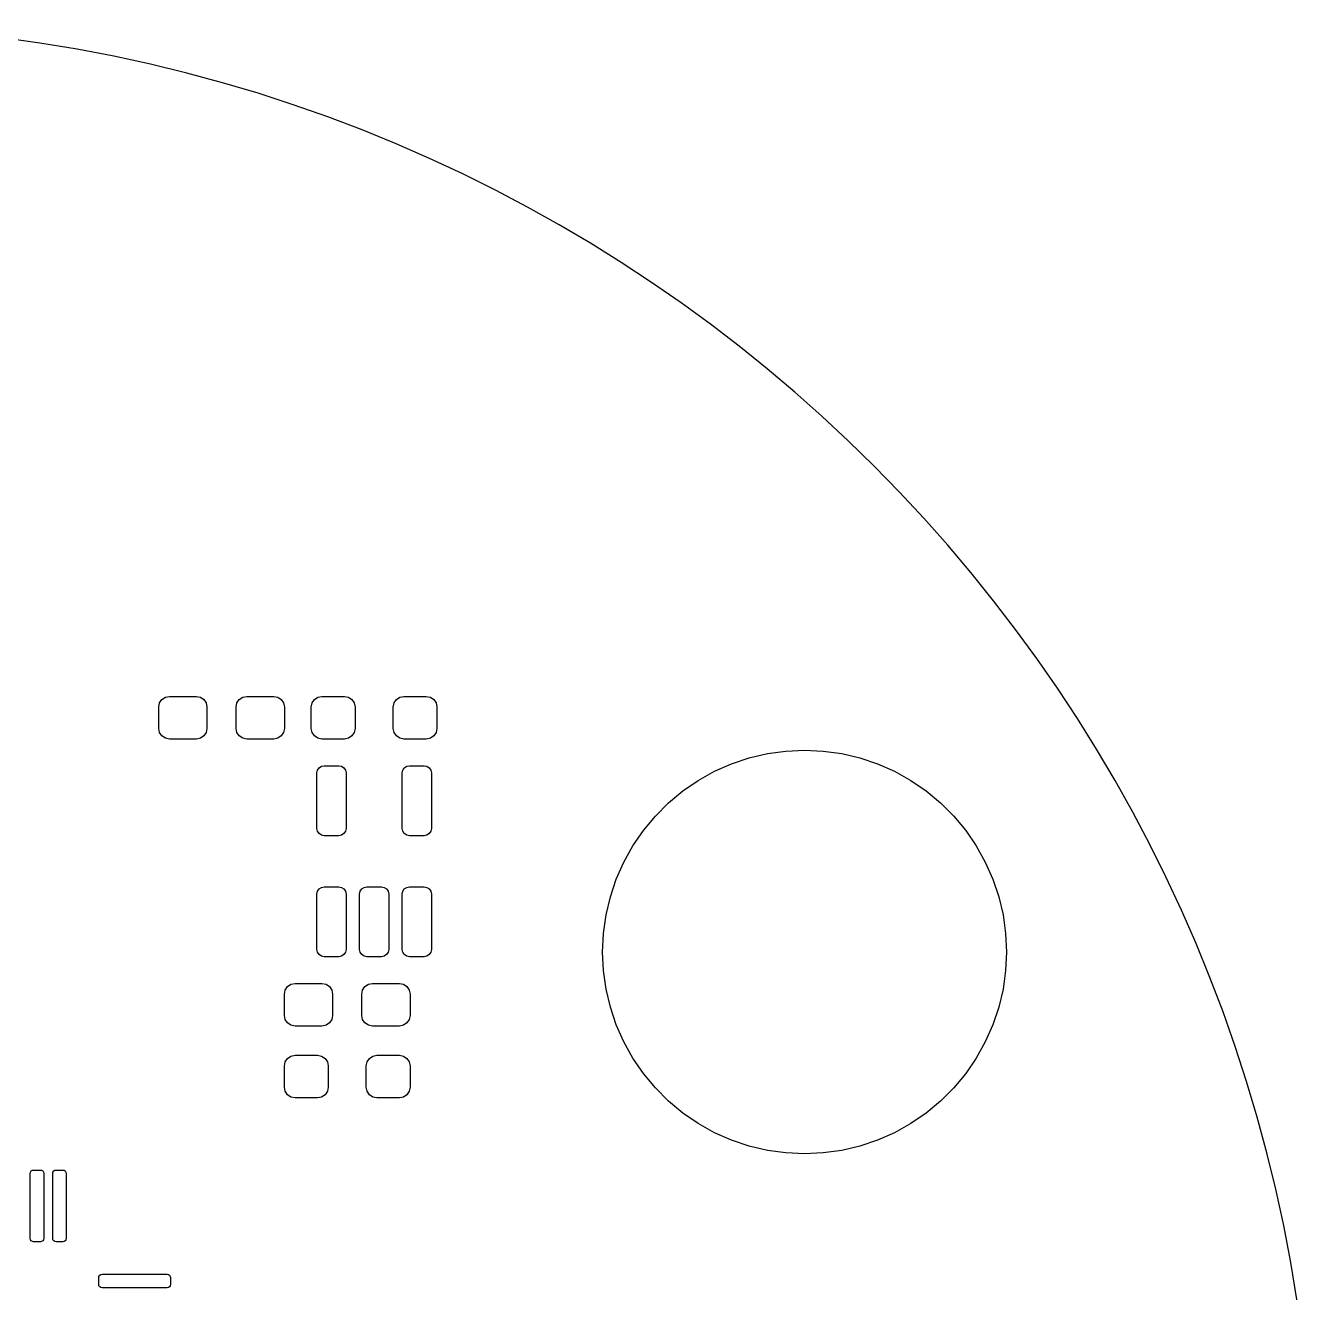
# Model space of a CAD drawing. Extents: x 116 to 183, y -110.2 to -37.6.
# Drawn here: x 154.24 to 182.95, y -65.81 to -37.57 of the extents above; entities that cross this region are included whole.
import ezdxf

# ---------------------------------------------------------------- set-up
doc = ezdxf.new("R2010")
doc.units = 0
doc.layers.add('BLACK', color=7, linetype='CONTINUOUS')

msp = doc.modelspace()

# ---------------------------------------------------------------- linework, layer by layer
at = {"layer": 'BLACK', "linetype": 'CONTINUOUS'}
for p, q in [((157.269562, -52.594562), (157.346613, -52.543079)), ((157.346613, -52.543079), (157.4375, -52.525)), ((157.4375, -52.525), (158.0375, -52.525)), ((158.0375, -52.525), (158.128387, -52.543079)), ((158.128387, -52.543079), (158.205438, -52.594562)), ((158.994562, -52.594562), (159.071613, -52.543079)), ((159.071613, -52.543079), (159.1625, -52.525)), ((159.1625, -52.525), (159.7625, -52.525)), ((159.7625, -52.525), (159.853387, -52.543079)), ((159.853387, -52.543079), (159.930438, -52.594562)), ((160.669562, -52.594562), (160.746613, -52.543079)), ((160.746613, -52.543079), (160.8375, -52.525)), ((160.8375, -52.525), (161.3375, -52.525)), ((161.3375, -52.525), (161.428387, -52.543079)), ((161.428387, -52.543079), (161.505438, -52.594562)), ((162.494562, -52.594562), (162.571613, -52.543079)), ((162.571613, -52.543079), (162.6625, -52.525)), ((162.6625, -52.525), (163.1625, -52.525)), ((163.1625, -52.525), (163.253387, -52.543079)), ((163.253387, -52.543079), (163.330438, -52.594562)), ((157.2, -52.7625), (157.218079, -52.671613)), ((157.2, -53.2375), (157.2, -52.7625)), ((157.218079, -52.671613), (157.269562, -52.594562)), ((158.205438, -52.594562), (158.256921, -52.671613)), ((158.256921, -52.671613), (158.275, -52.7625)), ((158.275, -52.7625), (158.275, -53.2375)), ((158.925, -52.7625), (158.943079, -52.671613)), ((158.925, -53.2375), (158.925, -52.7625)), ((158.943079, -52.671613), (158.994562, -52.594562)), ((159.930438, -52.594562), (159.981921, -52.671613)), ((159.981921, -52.671613), (160, -52.7625)), ((160, -52.7625), (160, -53.2375)), ((160.6, -52.7625), (160.618079, -52.671613)), ((160.6, -53.2375), (160.6, -52.7625)), ((160.618079, -52.671613), (160.669562, -52.594562)), ((161.505438, -52.594562), (161.556921, -52.671613)), ((161.556921, -52.671613), (161.575, -52.7625)), ((161.575, -52.7625), (161.575, -53.2375)), ((162.425, -52.7625), (162.443079, -52.671613)), ((162.425, -53.2375), (162.425, -52.7625)), ((162.443079, -52.671613), (162.494562, -52.594562)), ((163.330438, -52.594562), (163.381921, -52.671613)), ((163.381921, -52.671613), (163.4, -52.7625)), ((163.4, -52.7625), (163.4, -53.2375)), ((157.218079, -53.328387), (157.2, -53.2375)), ((157.269562, -53.405438), (157.218079, -53.328387)), ((157.346613, -53.456921), (157.269562, -53.405438)), ((158.205438, -53.405438), (158.128387, -53.456921)), ((158.256921, -53.328387), (158.205438, -53.405438)), ((158.275, -53.2375), (158.256921, -53.328387)), ((158.943079, -53.328387), (158.925, -53.2375)), ((158.994562, -53.405438), (158.943079, -53.328387)), ((159.071613, -53.456921), (158.994562, -53.405438)), ((159.930438, -53.405438), (159.853387, -53.456921)), ((159.981921, -53.328387), (159.930438, -53.405438)), ((160, -53.2375), (159.981921, -53.328387)), ((160.618079, -53.328387), (160.6, -53.2375)), ((160.669562, -53.405438), (160.618079, -53.328387)), ((160.746613, -53.456921), (160.669562, -53.405438)), ((161.505438, -53.405438), (161.428387, -53.456921)), ((161.556921, -53.328387), (161.505438, -53.405438)), ((161.575, -53.2375), (161.556921, -53.328387)), ((162.443079, -53.328387), (162.425, -53.2375)), ((162.494562, -53.405438), (162.443079, -53.328387)), ((162.571613, -53.456921), (162.494562, -53.405438)), ((163.330438, -53.405438), (163.253387, -53.456921)), ((163.381921, -53.328387), (163.330438, -53.405438)), ((163.4, -53.2375), (163.381921, -53.328387)), ((157.4375, -53.475), (157.346613, -53.456921)), ((158.0375, -53.475), (157.4375, -53.475)), ((158.128387, -53.456921), (158.0375, -53.475)), ((159.1625, -53.475), (159.071613, -53.456921)), ((159.7625, -53.475), (159.1625, -53.475)), ((159.853387, -53.456921), (159.7625, -53.475)), ((160.8375, -53.475), (160.746613, -53.456921)), ((161.3375, -53.475), (160.8375, -53.475)), ((161.428387, -53.456921), (161.3375, -53.475)), ((162.6625, -53.475), (162.571613, -53.456921)), ((163.1625, -53.475), (162.6625, -53.475)), ((163.253387, -53.456921), (163.1625, -53.475)), ((169.966653, -54.027125), (170.360757, -53.895035)), ((170.360757, -53.895035), (170.765367, -53.799871)), ((170.765367, -53.799871), (171.177032, -53.742446)), ((171.177032, -53.742446), (171.59224, -53.72325)), ((171.59224, -53.72325), (172.007448, -53.742446)), ((172.007448, -53.742446), (172.419113, -53.799871)), ((172.419113, -53.799871), (172.823723, -53.895035)), ((172.823723, -53.895035), (173.217827, -54.027125)), ((160.725, -54.2325), (160.73737, -54.170314)), ((160.725, -55.4675), (160.725, -54.2325)), ((160.73737, -54.170314), (160.772595, -54.117595)), ((160.772595, -54.117595), (160.825314, -54.08237)), ((160.825314, -54.08237), (160.8875, -54.07)), ((160.8875, -54.07), (161.2125, -54.07)), ((161.2125, -54.07), (161.274686, -54.08237)), ((161.274686, -54.08237), (161.327405, -54.117595)), ((161.327405, -54.117595), (161.36263, -54.170314)), ((161.36263, -54.170314), (161.375, -54.2325)), ((161.375, -54.2325), (161.375, -55.4675)), ((162.625, -54.2325), (162.63737, -54.170314)), ((162.625, -55.4675), (162.625, -54.2325)), ((162.63737, -54.170314), (162.672595, -54.117595)), ((162.672595, -54.117595), (162.725314, -54.08237)), ((162.725314, -54.08237), (162.7875, -54.07)), ((162.7875, -54.07), (163.1125, -54.07)), ((163.1125, -54.07), (163.174686, -54.08237)), ((163.174686, -54.08237), (163.227405, -54.117595)), ((163.227405, -54.117595), (163.26263, -54.170314)), ((163.26263, -54.170314), (163.275, -54.2325)), ((163.275, -54.2325), (163.275, -55.4675)), ((169.223295, -54.397273), (169.586417, -54.195015)), ((169.586417, -54.195015), (169.966653, -54.027125)), ((173.217827, -54.027125), (173.598063, -54.195015)), ((173.598063, -54.195015), (173.961185, -54.397273)), ((168.880384, -54.632172), (169.223295, -54.397273)), ((173.961185, -54.397273), (174.304096, -54.632172)), ((168.56061, -54.89771), (168.880384, -54.632172)), ((174.304096, -54.632172), (174.62387, -54.89771)), ((168.2667, -55.19162), (168.56061, -54.89771)), ((174.62387, -54.89771), (174.91778, -55.19162)), ((168.001162, -55.511394), (168.2667, -55.19162)), ((174.91778, -55.19162), (175.183318, -55.511394)), ((160.73737, -55.529686), (160.725, -55.4675)), ((160.772595, -55.582405), (160.73737, -55.529686)), ((160.825314, -55.61763), (160.772595, -55.582405)), ((160.8875, -55.63), (160.825314, -55.61763)), ((161.2125, -55.63), (160.8875, -55.63)), ((161.274686, -55.61763), (161.2125, -55.63)), ((161.327405, -55.582405), (161.274686, -55.61763)), ((161.36263, -55.529686), (161.327405, -55.582405)), ((161.375, -55.4675), (161.36263, -55.529686)), ((162.63737, -55.529686), (162.625, -55.4675)), ((162.672595, -55.582405), (162.63737, -55.529686)), ((162.725314, -55.61763), (162.672595, -55.582405)), ((162.7875, -55.63), (162.725314, -55.61763)), ((163.1125, -55.63), (162.7875, -55.63)), ((163.174686, -55.61763), (163.1125, -55.63)), ((163.227405, -55.582405), (163.174686, -55.61763)), ((163.26263, -55.529686), (163.227405, -55.582405)), ((163.275, -55.4675), (163.26263, -55.529686)), ((167.766263, -55.854305), (168.001162, -55.511394)), ((175.183318, -55.511394), (175.418217, -55.854305)), ((167.564005, -56.217427), (167.766263, -55.854305)), ((175.418217, -55.854305), (175.620475, -56.217427)), ((167.396115, -56.597663), (167.564005, -56.217427)), ((175.620475, -56.217427), (175.788365, -56.597663)), ((160.73737, -56.870314), (160.772595, -56.817595)), ((160.772595, -56.817595), (160.825314, -56.78237)), ((160.825314, -56.78237), (160.8875, -56.77)), ((160.8875, -56.77), (161.2125, -56.77)), ((161.2125, -56.77), (161.274686, -56.78237)), ((161.274686, -56.78237), (161.327405, -56.817595)), ((161.327405, -56.817595), (161.36263, -56.870314)), ((161.68737, -56.870314), (161.722595, -56.817595)), ((161.722595, -56.817595), (161.775314, -56.78237)), ((161.775314, -56.78237), (161.8375, -56.77)), ((161.8375, -56.77), (162.1625, -56.77)), ((162.1625, -56.77), (162.224686, -56.78237)), ((162.224686, -56.78237), (162.277405, -56.817595)), ((162.277405, -56.817595), (162.31263, -56.870314)), ((162.63737, -56.870314), (162.672595, -56.817595)), ((162.672595, -56.817595), (162.725314, -56.78237)), ((162.725314, -56.78237), (162.7875, -56.77)), ((162.7875, -56.77), (163.1125, -56.77)), ((163.1125, -56.77), (163.174686, -56.78237)), ((163.174686, -56.78237), (163.227405, -56.817595)), ((163.227405, -56.817595), (163.26263, -56.870314)), ((167.264025, -56.991767), (167.396115, -56.597663)), ((175.788365, -56.597663), (175.920455, -56.991767)), ((160.725, -56.9325), (160.73737, -56.870314)), ((160.725, -58.1675), (160.725, -56.9325)), ((161.36263, -56.870314), (161.375, -56.9325)), ((161.375, -56.9325), (161.375, -58.1675)), ((161.675, -56.9325), (161.68737, -56.870314)), ((161.675, -58.1675), (161.675, -56.9325)), ((162.31263, -56.870314), (162.325, -56.9325)), ((162.325, -56.9325), (162.325, -58.1675)), ((162.625, -56.9325), (162.63737, -56.870314)), ((162.625, -58.1675), (162.625, -56.9325)), ((163.26263, -56.870314), (163.275, -56.9325)), ((163.275, -56.9325), (163.275, -58.1675)), ((167.168861, -57.396377), (167.264025, -56.991767)), ((175.920455, -56.991767), (176.015619, -57.396377)), ((167.111436, -57.808042), (167.168861, -57.396377)), ((176.015619, -57.396377), (176.073044, -57.808042)), ((167.09224, -58.22325), (167.111436, -57.808042)), ((176.073044, -57.808042), (176.09224, -58.22325)), ((160.73737, -58.229686), (160.725, -58.1675)), ((160.772595, -58.282405), (160.73737, -58.229686)), ((160.825314, -58.31763), (160.772595, -58.282405)), ((161.327405, -58.282405), (161.274686, -58.31763)), ((161.36263, -58.229686), (161.327405, -58.282405)), ((161.375, -58.1675), (161.36263, -58.229686)), ((161.68737, -58.229686), (161.675, -58.1675)), ((161.722595, -58.282405), (161.68737, -58.229686)), ((161.775314, -58.31763), (161.722595, -58.282405)), ((162.277405, -58.282405), (162.224686, -58.31763)), ((162.31263, -58.229686), (162.277405, -58.282405)), ((162.325, -58.1675), (162.31263, -58.229686)), ((162.63737, -58.229686), (162.625, -58.1675)), ((162.672595, -58.282405), (162.63737, -58.229686)), ((162.725314, -58.31763), (162.672595, -58.282405)), ((163.227405, -58.282405), (163.174686, -58.31763)), ((163.26263, -58.229686), (163.227405, -58.282405)), ((163.275, -58.1675), (163.26263, -58.229686)), ((167.111436, -58.638458), (167.09224, -58.22325)), ((176.09224, -58.22325), (176.073044, -58.638458)), ((160.8875, -58.33), (160.825314, -58.31763)), ((161.2125, -58.33), (160.8875, -58.33)), ((161.274686, -58.31763), (161.2125, -58.33)), ((161.8375, -58.33), (161.775314, -58.31763)), ((162.1625, -58.33), (161.8375, -58.33)), ((162.224686, -58.31763), (162.1625, -58.33)), ((162.7875, -58.33), (162.725314, -58.31763)), ((163.1125, -58.33), (162.7875, -58.33)), ((163.174686, -58.31763), (163.1125, -58.33)), ((167.168861, -59.050123), (167.111436, -58.638458)), ((176.073044, -58.638458), (176.015619, -59.050123)), ((160, -59.1625), (160.018079, -59.071613)), ((160.018079, -59.071613), (160.069562, -58.994562)), ((160.069562, -58.994562), (160.146613, -58.943079)), ((160.146613, -58.943079), (160.2375, -58.925)), ((160.2375, -58.925), (160.8375, -58.925)), ((160.8375, -58.925), (160.928387, -58.943079)), ((160.928387, -58.943079), (161.005438, -58.994562)), ((161.005438, -58.994562), (161.056921, -59.071613)), ((161.056921, -59.071613), (161.075, -59.1625)), ((161.725, -59.1625), (161.743079, -59.071613)), ((161.743079, -59.071613), (161.794562, -58.994562)), ((161.794562, -58.994562), (161.871613, -58.943079)), ((161.871613, -58.943079), (161.9625, -58.925)), ((161.9625, -58.925), (162.5625, -58.925)), ((162.5625, -58.925), (162.653387, -58.943079)), ((162.653387, -58.943079), (162.730438, -58.994562)), ((162.730438, -58.994562), (162.781921, -59.071613)), ((162.781921, -59.071613), (162.8, -59.1625)), ((167.264025, -59.454733), (167.168861, -59.050123)), ((176.015619, -59.050123), (175.920455, -59.454733)), ((160, -59.6375), (160, -59.1625)), ((161.075, -59.1625), (161.075, -59.6375)), ((161.725, -59.6375), (161.725, -59.1625)), ((162.8, -59.1625), (162.8, -59.6375)), ((160.018079, -59.728387), (160, -59.6375)), ((161.075, -59.6375), (161.056921, -59.728387)), ((161.743079, -59.728387), (161.725, -59.6375)), ((162.8, -59.6375), (162.781921, -59.728387)), ((167.396115, -59.848837), (167.264025, -59.454733)), ((175.920455, -59.454733), (175.788365, -59.848837)), ((160.069562, -59.805438), (160.018079, -59.728387)), ((160.146613, -59.856921), (160.069562, -59.805438)), ((160.2375, -59.875), (160.146613, -59.856921)), ((160.8375, -59.875), (160.2375, -59.875)), ((160.928387, -59.856921), (160.8375, -59.875)), ((161.005438, -59.805438), (160.928387, -59.856921)), ((161.056921, -59.728387), (161.005438, -59.805438)), ((161.794562, -59.805438), (161.743079, -59.728387)), ((161.871613, -59.856921), (161.794562, -59.805438)), ((161.9625, -59.875), (161.871613, -59.856921)), ((162.5625, -59.875), (161.9625, -59.875)), ((162.653387, -59.856921), (162.5625, -59.875)), ((162.730438, -59.805438), (162.653387, -59.856921)), ((162.781921, -59.728387), (162.730438, -59.805438)), ((167.564005, -60.229073), (167.396115, -59.848837)), ((175.788365, -59.848837), (175.620475, -60.229073)), ((167.766263, -60.592195), (167.564005, -60.229073)), ((175.620475, -60.229073), (175.418217, -60.592195)), ((160.069562, -60.594562), (160.146613, -60.543079)), ((160.146613, -60.543079), (160.2375, -60.525)), ((160.2375, -60.525), (160.7375, -60.525)), ((160.7375, -60.525), (160.828387, -60.543079)), ((160.828387, -60.543079), (160.905438, -60.594562)), ((161.894562, -60.594562), (161.971613, -60.543079)), ((161.971613, -60.543079), (162.0625, -60.525)), ((162.0625, -60.525), (162.5625, -60.525)), ((162.5625, -60.525), (162.653387, -60.543079)), ((162.653387, -60.543079), (162.730438, -60.594562)), ((160, -60.7625), (160.018079, -60.671613)), ((160, -61.2375), (160, -60.7625)), ((160.018079, -60.671613), (160.069562, -60.594562)), ((160.905438, -60.594562), (160.956921, -60.671613)), ((160.956921, -60.671613), (160.975, -60.7625)), ((160.975, -60.7625), (160.975, -61.2375)), ((161.825, -60.7625), (161.843079, -60.671613)), ((161.825, -61.2375), (161.825, -60.7625)), ((161.843079, -60.671613), (161.894562, -60.594562)), ((162.730438, -60.594562), (162.781921, -60.671613)), ((162.781921, -60.671613), (162.8, -60.7625)), ((162.8, -60.7625), (162.8, -61.2375)), ((168.001162, -60.935106), (167.766263, -60.592195)), ((175.418217, -60.592195), (175.183318, -60.935106)), ((168.2667, -61.25488), (168.001162, -60.935106)), ((175.183318, -60.935106), (174.91778, -61.25488)), ((160.018079, -61.328387), (160, -61.2375)), ((160.069562, -61.405438), (160.018079, -61.328387)), ((160.146613, -61.456921), (160.069562, -61.405438)), ((160.905438, -61.405438), (160.828387, -61.456921)), ((160.956921, -61.328387), (160.905438, -61.405438)), ((160.975, -61.2375), (160.956921, -61.328387)), ((161.843079, -61.328387), (161.825, -61.2375)), ((161.894562, -61.405438), (161.843079, -61.328387)), ((161.971613, -61.456921), (161.894562, -61.405438)), ((162.730438, -61.405438), (162.653387, -61.456921)), ((162.781921, -61.328387), (162.730438, -61.405438)), ((162.8, -61.2375), (162.781921, -61.328387)), ((168.56061, -61.54879), (168.2667, -61.25488)), ((174.91778, -61.25488), (174.62387, -61.54879)), ((160.2375, -61.475), (160.146613, -61.456921)), ((160.7375, -61.475), (160.2375, -61.475)), ((160.828387, -61.456921), (160.7375, -61.475)), ((162.0625, -61.475), (161.971613, -61.456921)), ((162.5625, -61.475), (162.0625, -61.475)), ((162.653387, -61.456921), (162.5625, -61.475)), ((168.880384, -61.814328), (168.56061, -61.54879)), ((174.62387, -61.54879), (174.304096, -61.814328)), ((169.223295, -62.049227), (168.880384, -61.814328)), ((174.304096, -61.814328), (173.961185, -62.049227)), ((169.586417, -62.251485), (169.223295, -62.049227)), ((169.966653, -62.419375), (169.586417, -62.251485)), ((173.598063, -62.251485), (173.217827, -62.419375)), ((173.961185, -62.049227), (173.598063, -62.251485)), ((170.360757, -62.551465), (169.966653, -62.419375)), ((170.765367, -62.646629), (170.360757, -62.551465)), ((172.823723, -62.551465), (172.419113, -62.646629)), ((173.217827, -62.419375), (172.823723, -62.551465)), ((171.177032, -62.704054), (170.765367, -62.646629)), ((171.59224, -62.72325), (171.177032, -62.704054)), ((172.007448, -62.704054), (171.59224, -62.72325)), ((172.419113, -62.646629), (172.007448, -62.704054)), ((154.33624, -63.15825), (154.341949, -63.129549)), ((154.33624, -64.60825), (154.33624, -63.15825)), ((154.341949, -63.129549), (154.358207, -63.105217)), ((154.358207, -63.105217), (154.382539, -63.088959)), ((154.382539, -63.088959), (154.41124, -63.08325)), ((154.41124, -63.08325), (154.56124, -63.08325)), ((154.56124, -63.08325), (154.589941, -63.088959)), ((154.589941, -63.088959), (154.614273, -63.105217)), ((154.614273, -63.105217), (154.630531, -63.129549)), ((154.630531, -63.129549), (154.63624, -63.15825)), ((154.63624, -63.15825), (154.63624, -64.60825)), ((154.83624, -63.15825), (154.841949, -63.129549)), ((154.83624, -64.60825), (154.83624, -63.15825)), ((154.841949, -63.129549), (154.858207, -63.105217)), ((154.858207, -63.105217), (154.882539, -63.088959)), ((154.882539, -63.088959), (154.91124, -63.08325)), ((154.91124, -63.08325), (155.06124, -63.08325)), ((155.06124, -63.08325), (155.089941, -63.088959)), ((155.089941, -63.088959), (155.114273, -63.105217)), ((155.114273, -63.105217), (155.130531, -63.129549)), ((155.130531, -63.129549), (155.13624, -63.15825)), ((155.13624, -63.15825), (155.13624, -64.60825)), ((154.341949, -64.636951), (154.33624, -64.60825)), ((154.358207, -64.661283), (154.341949, -64.636951)), ((154.382539, -64.677541), (154.358207, -64.661283)), ((154.41124, -64.68325), (154.382539, -64.677541)), ((154.56124, -64.68325), (154.41124, -64.68325)), ((154.589941, -64.677541), (154.56124, -64.68325)), ((154.614273, -64.661283), (154.589941, -64.677541)), ((154.630531, -64.636951), (154.614273, -64.661283)), ((154.63624, -64.60825), (154.630531, -64.636951)), ((154.841949, -64.636951), (154.83624, -64.60825)), ((154.858207, -64.661283), (154.841949, -64.636951)), ((154.882539, -64.677541), (154.858207, -64.661283)), ((154.91124, -64.68325), (154.882539, -64.677541)), ((155.06124, -64.68325), (154.91124, -64.68325)), ((155.089941, -64.677541), (155.06124, -64.68325)), ((155.114273, -64.661283), (155.089941, -64.677541)), ((155.130531, -64.636951), (155.114273, -64.661283)), ((155.13624, -64.60825), (155.130531, -64.636951)), ((155.86124, -65.48325), (155.866949, -65.454549)), ((155.866949, -65.454549), (155.883207, -65.430217)), ((155.883207, -65.430217), (155.907539, -65.413959)), ((155.907539, -65.413959), (155.93624, -65.40825)), ((155.93624, -65.40825), (157.38624, -65.40825)), ((157.38624, -65.40825), (157.414941, -65.413959)), ((157.414941, -65.413959), (157.439273, -65.430217)), ((157.439273, -65.430217), (157.455531, -65.454549)), ((157.455531, -65.454549), (157.46124, -65.48325)), ((155.86124, -65.63325), (155.86124, -65.48325)), ((155.866949, -65.661951), (155.86124, -65.63325)), ((155.883207, -65.686283), (155.866949, -65.661951)), ((155.907539, -65.702541), (155.883207, -65.686283)), ((155.93624, -65.70825), (155.907539, -65.702541)), ((157.38624, -65.70825), (155.93624, -65.70825)), ((157.414941, -65.702541), (157.38624, -65.70825)), ((157.439273, -65.686283), (157.414941, -65.702541)), ((157.455531, -65.661951), (157.439273, -65.686283)), ((157.46124, -65.63325), (157.455531, -65.661951)), ((157.46124, -65.48325), (157.46124, -65.63325))]:
    msp.add_line(p, q, dxfattribs=at)
at = {"layer": 'BLACK'}
msp.add_arc((149.450502, -71.074296), 33.5, 0, 180, dxfattribs=at)

doc.saveas('drawing.dxf')
